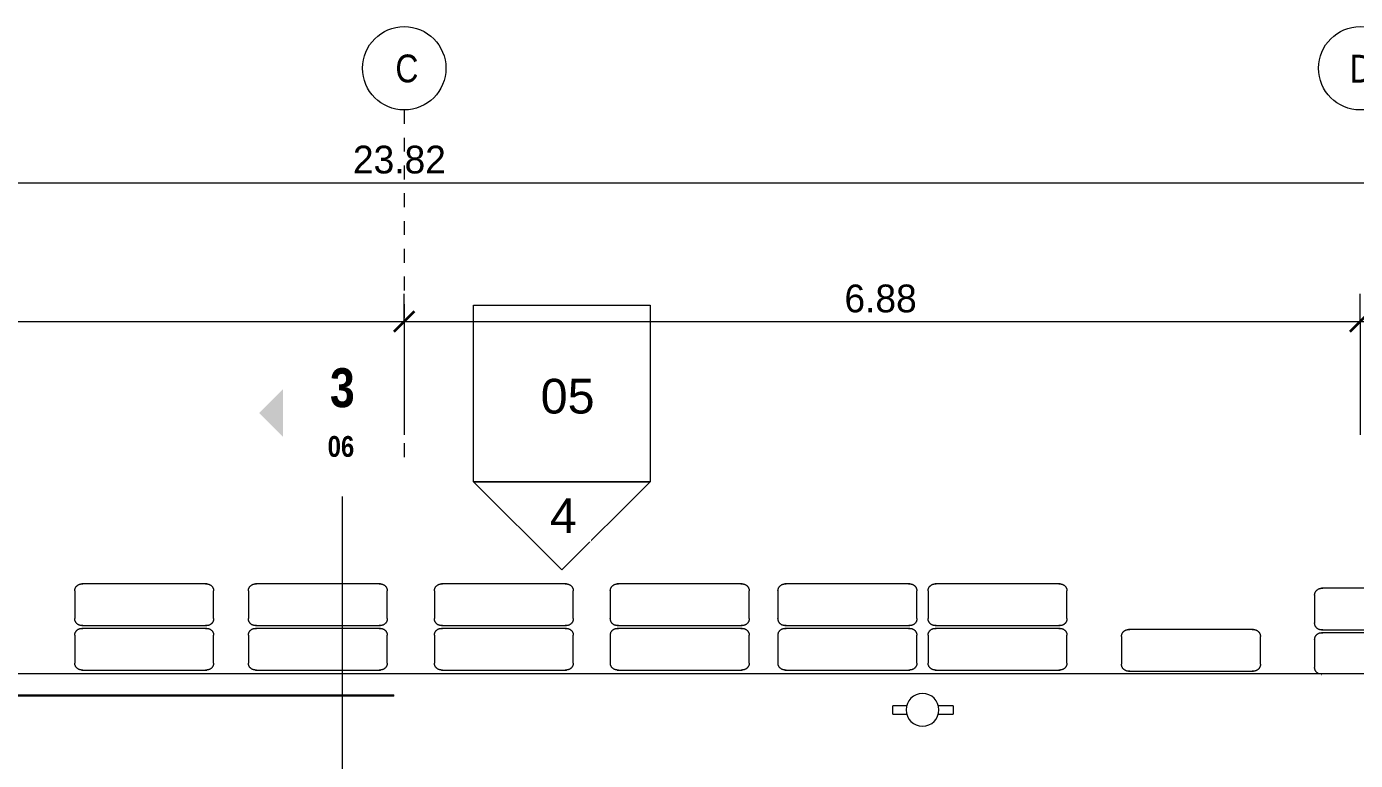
# Model space of a CAD drawing. Header units: metres. Extents: x -3 to 175, y -5 to 18.
# Drawn here: x 73.63 to 83.2, y 12.68 to 17.96 of the extents above; entities that cross this region are included whole.
import ezdxf

# ---------------------------------------------------------------- set-up
doc = ezdxf.new("R2010")
doc.units = ezdxf.units.M
doc.linetypes.add('Grid Line', pattern=[0.022225, 0.0127, -0.003175, 0.003175, -0.003175])
for name, color, linetype, lineweight in [('A-ANNO-DIMS', 7, 'Continuous', 9), ('A-ANNO-DIMS-100', 7, 'Continuous', 9), ('A-FLOR', 7, 'Continuous', 9), ('A-GENM', 7, 'Continuous', 9), ('G-ANNO-SYMB', 7, 'Continuous', 9), ('I-WALL', 7, 'Continuous', 9), ('S-GRID', 7, 'Continuous', 9), ('S-GRID-IDEN', 7, 'Continuous', 9)]:
    doc.layers.add(name, color=color, linetype=linetype, lineweight=lineweight)
doc.styles.add('Arial', font='arial.ttf', dxfattribs={"height": 0.25})
doc.styles.add('Century Gothic_1', font='GOTHIC.TTF', dxfattribs={"height": 0.2})
doc.styles.add('Saira Condensed', font='SairaCondensed-Regular.ttf', dxfattribs={"height": 0.2})
doc.styles.add('Saira Condensed_B', font='', dxfattribs={"height": 0.15})
doc.styles.add('Saira Condensed_B_1', font='', dxfattribs={"height": 0.28})
doc.styles.get('Saira Condensed_B').set_extended_font_data('Saira Condensed', bold=True)
doc.styles.get('Saira Condensed_B_1').set_extended_font_data('Saira Condensed', bold=True)
doc.dimstyles.new('FCA_N_Cotas_E100', dxfattribs={"dimscale": 0.3048, "dimtxt": 0.208834, "dimasz": 0.492126, "dimexe": 0.656168, "dimexo": 0.656168, "dimgap": 0.032808, "dimtad": 1, "dimrnd": 0.01, "dimzin": 0, "dimdsep": 46, "dimtxsty": 'Century Gothic_1', "dimblk1": 'OBLIQUE', "dimblk2": 'OBLIQUE', "dimsah": 1, "dimcen": 0.09, "dimdle": 0.656168, "dimazin": 2, "dimtfac": 1, "dimtdec": 4, "dimtix": 1, "dimtmove": 0, "dimatfit": 3, "dimfxl": 1, "dimtvp": 1, "dimtolj": 1, "dimtzin": 0, "dimarcsym": 2})

# ---------------------------------------------------------------- blocks, each defined once
blk = doc.blocks.new('M_RVR_Neumatico - M_RVR_Neumatico-V124-N-Cubierta 01')
at = {"layer": 'A-GENM'}
for p, q in [((-0.5, 0.1), (-0.5, -0.1)), ((0.5, -0.1), (0.5, 0.1)), ((-0.4496, -0.15), (-0.4486, -0.15))]:
    blk.add_line(p, q, dxfattribs=at)
at = {"layer": 'A-GENM', "flags": 128}
for points in [[(-0.5, 0.1), (-0.5, 0.102), (-0.4998, 0.104), (-0.4996, 0.106), (-0.4994, 0.108), (-0.499, 0.1099), (-0.4986, 0.1119), (-0.4981, 0.1138), (-0.4975, 0.1157), (-0.4968, 0.1176), (-0.4961, 0.1195), (-0.4952, 0.1213), (-0.4943, 0.1231), (-0.4934, 0.1248), (-0.4924, 0.1266), (-0.4913, 0.1282), (-0.4901, 0.1299), (-0.4889, 0.1314), (-0.4876, 0.133), (-0.4862, 0.1344), (-0.4848, 0.1359), (-0.4834, 0.1372), (-0.4819, 0.1385), (-0.4803, 0.1398), (-0.4787, 0.141), (-0.477, 0.1421), (-0.4753, 0.1431), (-0.4736, 0.1441), (-0.4718, 0.145), (-0.47, 0.1458), (-0.4681, 0.1466), (-0.4662, 0.1473), (-0.4643, 0.1479), (-0.4624, 0.1484), (-0.4605, 0.1489), (-0.4585, 0.1493), (-0.4565, 0.1496), (-0.4545, 0.1498), (-0.4525, 0.1499), (-0.4505, 0.15), (-0.45, 0.15)], [(-0.45, 0.15), (-0.4496, 0.15), (-0.4486, 0.15), (-0.4468, 0.15), (-0.4443, 0.15), (-0.441, 0.15)], [(0.45, 0.15), (0.4496, 0.15), (0.4486, 0.15), (0.4468, 0.15), (0.4443, 0.15), (0.441, 0.15), (0.4371, 0.15), (0.4325, 0.15), (0.4272, 0.15), (0.4212, 0.15), (0.4145, 0.15), (0.4071, 0.15), (0.3991, 0.15), (0.3905, 0.15), (0.3813, 0.15), (0.3714, 0.15), (0.3609, 0.15), (0.3499, 0.15), (0.3383, 0.15), (0.3262, 0.15), (0.3135, 0.15), (0.3004, 0.15), (0.2867, 0.15), (0.2726, 0.15), (0.2581, 0.15), (0.2431, 0.15), (0.2278, 0.15), (0.2121, 0.15), (0.1961, 0.15), (0.1797, 0.15), (0.1631, 0.15), (0.1462, 0.15), (0.129, 0.15), (0.1117, 0.15), (0.0942, 0.15), (0.0765, 0.15), (0.0587, 0.15), (0.0408, 0.15), (0.0228, 0.15), (0.0049, 0.15), (-0.0131, 0.15), (-0.0311, 0.15), (-0.049, 0.15), (-0.0669, 0.15), (-0.0846, 0.15), (-0.1022, 0.15), (-0.1197, 0.15), (-0.1369, 0.15), (-0.154, 0.15), (-0.1708, 0.15), (-0.1873, 0.15), (-0.2035, 0.15), (-0.2194, 0.15), (-0.2349, 0.15), (-0.2501, 0.15), (-0.2648, 0.15), (-0.2792, 0.15), (-0.2931, 0.15), (-0.3065, 0.15), (-0.3194, 0.15), (-0.3318, 0.15), (-0.3437, 0.15), (-0.3551, 0.15), (-0.3658, 0.15), (-0.376, 0.15), (-0.3856, 0.15), (-0.3946, 0.15), (-0.4029, 0.15), (-0.4106, 0.15), (-0.4176, 0.15), (-0.424, 0.15), (-0.4297, 0.15), (-0.4347, 0.15), (-0.439, 0.15), (-0.4426, 0.15), (-0.4455, 0.15), (-0.4477, 0.15), (-0.4491, 0.15), (-0.4499, 0.15), (-0.45, 0.15)], [(0.4406, 0.15), (0.4426, 0.15), (0.4455, 0.15), (0.4477, 0.15), (0.4491, 0.15), (0.4499, 0.15), (0.45, 0.15)], [(0.45, 0.15), (0.452, 0.15), (0.454, 0.1498), (0.456, 0.1496), (0.458, 0.1494), (0.4599, 0.149), (0.4619, 0.1486), (0.4638, 0.1481), (0.4657, 0.1475), (0.4676, 0.1468), (0.4695, 0.1461), (0.4713, 0.1452), (0.4731, 0.1443), (0.4748, 0.1434), (0.4766, 0.1424), (0.4782, 0.1413), (0.4799, 0.1401), (0.4814, 0.1389), (0.483, 0.1376), (0.4844, 0.1362), (0.4859, 0.1348), (0.4872, 0.1334), (0.4885, 0.1319), (0.4898, 0.1303), (0.491, 0.1287), (0.4921, 0.127), (0.4931, 0.1253), (0.4941, 0.1236), (0.495, 0.1218), (0.4958, 0.12), (0.4966, 0.1181), (0.4973, 0.1162), (0.4979, 0.1143), (0.4984, 0.1124), (0.4989, 0.1105), (0.4993, 0.1085), (0.4996, 0.1065), (0.4998, 0.1045), (0.4999, 0.1025), (0.5, 0.1005), (0.5, 0.1)], [(-0.4676, -0.1468), (-0.4695, -0.1461), (-0.4713, -0.1452), (-0.4731, -0.1443), (-0.4748, -0.1434), (-0.4766, -0.1424), (-0.4782, -0.1413), (-0.4799, -0.1401), (-0.4814, -0.1389), (-0.483, -0.1376), (-0.4844, -0.1362), (-0.4859, -0.1348), (-0.4872, -0.1334), (-0.4885, -0.1319), (-0.4898, -0.1303), (-0.491, -0.1287), (-0.4921, -0.127), (-0.4931, -0.1253), (-0.4941, -0.1236), (-0.495, -0.1218), (-0.4958, -0.12), (-0.4966, -0.1181), (-0.4973, -0.1162), (-0.4979, -0.1143), (-0.4984, -0.1124), (-0.4989, -0.1105), (-0.4993, -0.1085), (-0.4996, -0.1065), (-0.4998, -0.1045), (-0.4999, -0.1025), (-0.5, -0.1005), (-0.5, -0.1)], [(0.4477, -0.15), (0.4491, -0.15), (0.4499, -0.15)], [(0.5, -0.1), (0.5, -0.102), (0.4998, -0.104), (0.4996, -0.106), (0.4994, -0.108), (0.499, -0.1099), (0.4986, -0.1119), (0.4981, -0.1138), (0.4975, -0.1157), (0.4968, -0.1176), (0.4961, -0.1195), (0.4952, -0.1213), (0.4943, -0.1231), (0.4934, -0.1248), (0.4924, -0.1266), (0.4913, -0.1282), (0.4901, -0.1299), (0.4889, -0.1314), (0.4876, -0.133), (0.4862, -0.1344), (0.4848, -0.1359), (0.4834, -0.1372), (0.4819, -0.1385), (0.4803, -0.1398), (0.4787, -0.141), (0.477, -0.1421), (0.4753, -0.1431), (0.4736, -0.1441), (0.4718, -0.145), (0.47, -0.1458), (0.4681, -0.1466), (0.4666, -0.1472)]]:
    blk.add_lwpolyline(points, dxfattribs=at)
blk = doc.blocks.new('M_RVR_Neumatico - M_RVR_Neumatico-2622534-N-Cubierta 01')
at = {"layer": 'A-GENM'}
for p, q in [((-0.5, 0.1), (-0.5, -0.1)), ((0.5, -0.1), (0.5, 0.1))]:
    blk.add_line(p, q, dxfattribs=at)
at = {"layer": 'A-GENM', "flags": 128}
for points in [[(-0.5, 0.1), (-0.5, 0.102), (-0.4998, 0.104), (-0.4996, 0.106), (-0.4994, 0.108), (-0.499, 0.1099), (-0.4986, 0.1119), (-0.4981, 0.1138), (-0.4975, 0.1157), (-0.4968, 0.1176), (-0.4961, 0.1195), (-0.4952, 0.1213), (-0.4943, 0.1231), (-0.4934, 0.1248), (-0.4924, 0.1266), (-0.4913, 0.1282), (-0.4901, 0.1299), (-0.4889, 0.1314), (-0.4876, 0.133), (-0.4862, 0.1344), (-0.4848, 0.1359), (-0.4834, 0.1372), (-0.4819, 0.1385), (-0.4803, 0.1398), (-0.4787, 0.141), (-0.477, 0.1421), (-0.4753, 0.1431), (-0.4736, 0.1441), (-0.4718, 0.145), (-0.47, 0.1458), (-0.4681, 0.1466), (-0.4662, 0.1473), (-0.4643, 0.1479), (-0.4624, 0.1484), (-0.4605, 0.1489), (-0.4585, 0.1493), (-0.4565, 0.1496), (-0.4545, 0.1498), (-0.4525, 0.1499), (-0.4505, 0.15), (-0.45, 0.15)], [(-0.45, 0.15), (-0.4496, 0.15), (-0.4486, 0.15), (-0.4468, 0.15), (-0.4443, 0.15), (-0.441, 0.15)], [(0.45, 0.15), (0.4496, 0.15), (0.4486, 0.15), (0.4468, 0.15), (0.4443, 0.15), (0.441, 0.15), (0.4371, 0.15), (0.4325, 0.15), (0.4272, 0.15), (0.4212, 0.15), (0.4145, 0.15), (0.4071, 0.15), (0.3991, 0.15), (0.3905, 0.15), (0.3813, 0.15), (0.3714, 0.15), (0.3609, 0.15), (0.3499, 0.15), (0.3383, 0.15), (0.3262, 0.15), (0.3135, 0.15), (0.3004, 0.15), (0.2867, 0.15), (0.2726, 0.15), (0.2581, 0.15), (0.2431, 0.15), (0.2278, 0.15), (0.2121, 0.15), (0.1961, 0.15), (0.1797, 0.15), (0.1631, 0.15), (0.1462, 0.15), (0.129, 0.15), (0.1117, 0.15), (0.0942, 0.15), (0.0765, 0.15), (0.0587, 0.15), (0.0408, 0.15), (0.0228, 0.15), (0.0049, 0.15), (-0.0131, 0.15), (-0.0311, 0.15), (-0.049, 0.15), (-0.0669, 0.15), (-0.0846, 0.15), (-0.1022, 0.15), (-0.1197, 0.15), (-0.1369, 0.15), (-0.154, 0.15), (-0.1708, 0.15), (-0.1873, 0.15), (-0.2035, 0.15), (-0.2194, 0.15), (-0.2349, 0.15), (-0.2501, 0.15), (-0.2648, 0.15), (-0.2792, 0.15), (-0.2931, 0.15), (-0.3065, 0.15), (-0.3194, 0.15), (-0.3318, 0.15), (-0.3437, 0.15), (-0.3551, 0.15), (-0.3658, 0.15), (-0.376, 0.15), (-0.3856, 0.15), (-0.3946, 0.15), (-0.4029, 0.15), (-0.4106, 0.15), (-0.4176, 0.15), (-0.424, 0.15), (-0.4297, 0.15), (-0.4347, 0.15), (-0.439, 0.15), (-0.4426, 0.15), (-0.4455, 0.15), (-0.4477, 0.15), (-0.4491, 0.15), (-0.4499, 0.15), (-0.45, 0.15)], [(0.4406, 0.15), (0.4426, 0.15), (0.4455, 0.15), (0.4477, 0.15), (0.4491, 0.15), (0.4499, 0.15), (0.45, 0.15)], [(0.45, 0.15), (0.452, 0.15), (0.454, 0.1498), (0.456, 0.1496), (0.458, 0.1494), (0.4599, 0.149), (0.4619, 0.1486), (0.4638, 0.1481), (0.4657, 0.1475), (0.4676, 0.1468), (0.4695, 0.1461), (0.4713, 0.1452), (0.4731, 0.1443), (0.4748, 0.1434), (0.4766, 0.1424), (0.4782, 0.1413), (0.4799, 0.1401), (0.4814, 0.1389), (0.483, 0.1376), (0.4844, 0.1362), (0.4859, 0.1348), (0.4872, 0.1334), (0.4885, 0.1319), (0.4898, 0.1303), (0.491, 0.1287), (0.4921, 0.127), (0.4931, 0.1253), (0.4941, 0.1236), (0.495, 0.1218), (0.4958, 0.12), (0.4966, 0.1181), (0.4973, 0.1162), (0.4979, 0.1143), (0.4984, 0.1124), (0.4989, 0.1105), (0.4993, 0.1085), (0.4996, 0.1065), (0.4998, 0.1045), (0.4999, 0.1025), (0.5, 0.1005), (0.5, 0.1)], [(-0.45, -0.15), (-0.452, -0.15), (-0.454, -0.1498), (-0.456, -0.1496), (-0.458, -0.1494), (-0.4599, -0.149), (-0.4619, -0.1486), (-0.4638, -0.1481), (-0.4657, -0.1475), (-0.4676, -0.1468), (-0.4695, -0.1461), (-0.4713, -0.1452), (-0.4731, -0.1443), (-0.4748, -0.1434), (-0.4766, -0.1424), (-0.4782, -0.1413), (-0.4799, -0.1401), (-0.4814, -0.1389), (-0.483, -0.1376), (-0.4844, -0.1362), (-0.4859, -0.1348), (-0.4872, -0.1334), (-0.4885, -0.1319), (-0.4898, -0.1303), (-0.491, -0.1287), (-0.4921, -0.127), (-0.4931, -0.1253), (-0.4941, -0.1236), (-0.495, -0.1218), (-0.4958, -0.12), (-0.4966, -0.1181), (-0.4973, -0.1162), (-0.4979, -0.1143), (-0.4984, -0.1124), (-0.4989, -0.1105), (-0.4993, -0.1085), (-0.4996, -0.1065), (-0.4998, -0.1045), (-0.4999, -0.1025), (-0.5, -0.1005), (-0.5, -0.1)], [(-0.441, -0.15), (-0.4426, -0.15), (-0.4455, -0.15), (-0.4477, -0.15), (-0.4491, -0.15), (-0.4499, -0.15), (-0.45, -0.15)], [(-0.45, -0.15), (-0.4496, -0.15), (-0.4486, -0.15), (-0.4468, -0.15), (-0.4443, -0.15), (-0.441, -0.15), (-0.4371, -0.15), (-0.4325, -0.15), (-0.4272, -0.15), (-0.4212, -0.15), (-0.4145, -0.15), (-0.4071, -0.15), (-0.3991, -0.15), (-0.3905, -0.15), (-0.3813, -0.15), (-0.3714, -0.15), (-0.3609, -0.15), (-0.3499, -0.15), (-0.3383, -0.15), (-0.3262, -0.15), (-0.3135, -0.15), (-0.3004, -0.15), (-0.2867, -0.15), (-0.2726, -0.15), (-0.2581, -0.15), (-0.2431, -0.15), (-0.2278, -0.15), (-0.2121, -0.15), (-0.1961, -0.15), (-0.1797, -0.15), (-0.1631, -0.15), (-0.1462, -0.15), (-0.129, -0.15), (-0.1117, -0.15), (-0.0942, -0.15), (-0.0765, -0.15), (-0.0587, -0.15), (-0.0408, -0.15), (-0.0228, -0.15), (-0.0049, -0.15), (0.0131, -0.15), (0.0311, -0.15), (0.049, -0.15), (0.0669, -0.15), (0.0846, -0.15), (0.1022, -0.15), (0.1197, -0.15), (0.1369, -0.15), (0.154, -0.15), (0.1708, -0.15), (0.1873, -0.15), (0.2035, -0.15), (0.2194, -0.15), (0.2349, -0.15), (0.2501, -0.15), (0.2648, -0.15), (0.2792, -0.15), (0.2931, -0.15), (0.3065, -0.15), (0.3194, -0.15), (0.3318, -0.15), (0.3437, -0.15), (0.3551, -0.15), (0.3658, -0.15), (0.376, -0.15), (0.3856, -0.15), (0.3946, -0.15), (0.4029, -0.15), (0.4106, -0.15), (0.4176, -0.15), (0.424, -0.15), (0.4297, -0.15), (0.4347, -0.15), (0.439, -0.15), (0.4426, -0.15), (0.4455, -0.15), (0.4477, -0.15), (0.4491, -0.15), (0.4499, -0.15), (0.45, -0.15)], [(0.45, -0.15), (0.4496, -0.15), (0.4486, -0.15), (0.4468, -0.15), (0.4443, -0.15), (0.441, -0.15)], [(0.5, -0.1), (0.5, -0.102), (0.4998, -0.104), (0.4996, -0.106), (0.4994, -0.108), (0.499, -0.1099), (0.4986, -0.1119), (0.4981, -0.1138), (0.4975, -0.1157), (0.4968, -0.1176), (0.4961, -0.1195), (0.4952, -0.1213), (0.4943, -0.1231), (0.4934, -0.1248), (0.4924, -0.1266), (0.4913, -0.1282), (0.4901, -0.1299), (0.4889, -0.1314), (0.4876, -0.133), (0.4862, -0.1344), (0.4848, -0.1359), (0.4834, -0.1372), (0.4819, -0.1385), (0.4803, -0.1398), (0.4787, -0.141), (0.477, -0.1421), (0.4753, -0.1431), (0.4736, -0.1441), (0.4718, -0.145), (0.47, -0.1458), (0.4681, -0.1466), (0.4662, -0.1473), (0.4643, -0.1479), (0.4624, -0.1484), (0.4605, -0.1489), (0.4585, -0.1493), (0.4565, -0.1496), (0.4545, -0.1498), (0.4525, -0.1499), (0.4505, -0.15), (0.45, -0.15)]]:
    blk.add_lwpolyline(points, dxfattribs=at)
blk = doc.blocks.new('Bolardo - Bolardo-2116282-N-Cubierta 01')
at = {"layer": 'A-GENM'}
for p, q in [((-0.1171, 0.0268), (-0.2169, 0.0268)), ((-0.2169, -0.0332), (-0.2169, 0.0268)), ((0.2173, 0.0268), (0.1094, 0.0268)), ((0.2173, 0.0268), (0.2173, -0.0332)), ((-0.2169, -0.0332), (-0.1171, -0.0332)), ((0.1094, -0.0332), (0.2173, -0.0332))]:
    blk.add_line(p, q, dxfattribs=at)
for start, end in [(90, 270), (0, 90), (270, 0)]:
    blk.add_arc((-0.0038, -0.0032), 0.118, start, end, dxfattribs=at)
blk = doc.blocks.new('Grid - 3mm-1144979-N-Cubierta 01')
at = {"layer": 'S-GRID-IDEN', "color": 253, "true_color": 0xaaaaaa}
blk.add_circle((0, 0), 0.003, dxfattribs=at)
blk = doc.blocks.new('DIMBLOCK10-N-Cubierta 01')
at = {"layer": 'A-ANNO-DIMS-100'}
for p, q in [((69.4498, 15.8402), (69.4498, 16.0402)), ((76.3483, 15.8402), (76.3483, 16.0402)), ((69.4498, 15.8402), (76.3483, 15.8402)), ((69.4498, 15.8402), (69.4498, 15.0242)), ((76.3483, 15.8402), (76.3483, 15.0242))]:
    blk.add_line(p, q, dxfattribs=at)
at = {"layer": 'A-ANNO-DIMS-100', "lineweight": 35}
for p, q in [((69.4498, 15.8402), (69.5248, 15.9152)), ((76.3483, 15.8402), (76.4233, 15.9152)), ((69.4498, 15.8402), (69.3748, 15.7652)), ((76.3483, 15.8402), (76.2733, 15.7652))]:
    blk.add_line(p, q, dxfattribs=at)
at = {"layer": 'A-ANNO-DIMS-100', "color": 0, "insert": (72.6272, 16.1066), "char_height": 0.2, "width": 0.652357, "attachment_point": 1, "line_spacing_factor": 0.984502, "style": 'Century Gothic_1'}
blk.add_mtext('6.90', dxfattribs=at)
blk = doc.blocks.new('_Oblique')
at = {"color": 0, "linetype": 'ByBlock', "lineweight": -2}
blk.add_line((-0.5, -0.5), (0.5, 0.5), dxfattribs=at)
blk = doc.blocks.new('DIMBLOCK11-N-Cubierta 01')
at = {"layer": 'A-ANNO-DIMS-100'}
for p, q in [((76.3483, 15.8402), (76.3483, 16.0402)), ((83.2312, 15.8402), (83.2312, 16.0402)), ((76.3483, 15.8402), (83.2312, 15.8402)), ((76.3483, 15.8402), (76.3483, 15.0242)), ((83.2312, 15.8402), (83.2312, 15.0242))]:
    blk.add_line(p, q, dxfattribs=at)
at = {"layer": 'A-ANNO-DIMS-100', "lineweight": 35}
for p, q in [((76.3483, 15.8402), (76.4233, 15.9152)), ((83.2312, 15.8402), (83.3062, 15.9152)), ((76.3483, 15.8402), (76.2733, 15.7652)), ((83.2312, 15.8402), (83.1562, 15.7652))]:
    blk.add_line(p, q, dxfattribs=at)
at = {"layer": 'A-ANNO-DIMS-100', "color": 0, "insert": (79.5179, 16.1066), "char_height": 0.2, "width": 0.652357, "attachment_point": 1, "line_spacing_factor": 0.984502, "style": 'Century Gothic_1'}
blk.add_mtext('6.88', dxfattribs=at)
blk = doc.blocks.new('DIMBLOCK12-N-Cubierta 01')
at = {"layer": 'A-ANNO-DIMS-100'}
for p, q in [((83.2312, 15.8402), (83.2312, 16.0402)), ((88.2406, 15.8402), (88.2406, 16.0402)), ((83.2312, 15.8402), (88.4406, 15.8402)), ((83.2312, 15.8402), (83.2312, 15.0242)), ((88.2406, 15.8402), (88.2406, 15.0242))]:
    blk.add_line(p, q, dxfattribs=at)
at = {"layer": 'A-ANNO-DIMS-100', "lineweight": 35}
for p, q in [((83.2312, 15.8402), (83.3062, 15.9152)), ((88.2406, 15.8402), (88.3156, 15.9152)), ((83.2312, 15.8402), (83.1562, 15.7652)), ((88.2406, 15.8402), (88.1656, 15.7652))]:
    blk.add_line(p, q, dxfattribs=at)
at = {"layer": 'A-ANNO-DIMS-100', "color": 0, "insert": (85.4641, 16.1066), "char_height": 0.2, "width": 0.652357, "attachment_point": 1, "line_spacing_factor": 0.984502, "style": 'Century Gothic_1'}
blk.add_mtext('5.01', dxfattribs=at)
blk = doc.blocks.new('DIMBLOCK15-N-Cubierta 01')
at = {"layer": 'A-ANNO-DIMS-100'}
for p, q in [((64.4169, 16.8402), (64.4169, 17.0402)), ((88.2406, 16.8402), (88.2406, 17.0402)), ((64.2169, 16.8402), (88.4406, 16.8402)), ((64.4169, 16.8402), (64.4169, 15.0242)), ((88.2406, 16.8402), (88.2406, 15.0242))]:
    blk.add_line(p, q, dxfattribs=at)
at = {"layer": 'A-ANNO-DIMS-100', "lineweight": 35}
for p, q in [((64.4169, 16.8402), (64.3419, 16.7652)), ((64.4169, 16.8402), (64.4919, 16.9152)), ((88.2406, 16.8402), (88.1656, 16.7652)), ((88.2406, 16.8402), (88.3156, 16.9152))]:
    blk.add_line(p, q, dxfattribs=at)
at = {"layer": 'A-ANNO-DIMS-100', "color": 0, "insert": (75.979, 17.1066), "char_height": 0.2, "width": 0.839312, "attachment_point": 1, "line_spacing_factor": 0.984502, "style": 'Century Gothic_1'}
blk.add_mtext('23.82', dxfattribs=at)
blk = doc.blocks.new('Elevation - Detail Number-1115207-N-Cubierta 01')
at = {"layer": 'G-ANNO-SYMB'}
for p, q in [((-0.00635, -0.00635), (-0.00635, 0.00635)), ((-0.00635, 0.00635), (0.00635, 0.00635)), ((0.00635, 0.00635), (0.00635, -0.00635)), ((0.00635, -0.00635), (-0.00635, -0.00635))]:
    blk.add_line(p, q, dxfattribs=at)
blk = doc.blocks.new('Elevation - Detail Number-1115155-N-Cubierta 01')
at = {"layer": 'G-ANNO-SYMB'}
for p, q in [((0, 0.00635), (-0.00635, 0)), ((0.00635, 0), (0, 0.00635)), ((-0.00635, 0), (0.00635, 0))]:
    blk.add_line(p, q, dxfattribs=at)
blk = doc.blocks.new('Section - Símbolo_Detalle_Plano-1146154-N-Cubierta 01')
at = {"layer": 'G-ANNO-SYMB', "true_color": 0x808080}
blk.add_hatch(color=8, dxfattribs=at).paths.add_polyline_path([(-0.004296, 0.004296), (-0.007704, 0.004296), (-0.006, 0.006)])

msp = doc.modelspace()

# ---------------------------------------------------------------- linework, layer by layer
at = {"layer": 'A-FLOR'}
msp.add_line((88.3506, 13.3028), (71.0154, 13.3028), dxfattribs=at)
at = {"layer": 'G-ANNO-SYMB', "lineweight": 18}
msp.add_line((75.904, 8.7912), (75.904, 14.5808), dxfattribs=at)
at = {"layer": 'I-WALL'}
for p, q in [((71.0154, 13.1528), (76.2733, 13.1528)), ((76.2733, 13.1428), (71.0154, 13.1428)), ((76.2733, 13.1428), (76.2733, 13.1528))]:
    msp.add_line(p, q, dxfattribs=at)
at = {"layer": 'S-GRID', "color": 254, "linetype": 'Grid Line', "true_color": 0xd4d4d4}
msp.add_line((76.3483, 17.3642), (76.3483, 14.8642), dxfattribs=at)

# ---------------------------------------------------------------- block references
at = {"layer": 'A-GENM'}
for name, p in [('M_RVR_Neumatico - M_RVR_Neumatico-2622534-N-Cubierta 01', (74.4763, 13.801)), ('M_RVR_Neumatico - M_RVR_Neumatico-2622534-N-Cubierta 01', (75.7264, 13.801)), ('M_RVR_Neumatico - M_RVR_Neumatico-2622534-N-Cubierta 01', (77.0657, 13.801)), ('M_RVR_Neumatico - M_RVR_Neumatico-2622534-N-Cubierta 01', (78.3323, 13.801)), ('M_RVR_Neumatico - M_RVR_Neumatico-2622534-N-Cubierta 01', (79.5394, 13.801)), ('M_RVR_Neumatico - M_RVR_Neumatico-2622534-N-Cubierta 01', (80.6202, 13.801)), ('M_RVR_Neumatico - M_RVR_Neumatico-2622534-N-Cubierta 01', (83.403, 13.7697)), ('M_RVR_Neumatico - M_RVR_Neumatico-2622534-N-Cubierta 01', (74.4763, 13.4812)), ('M_RVR_Neumatico - M_RVR_Neumatico-2622534-N-Cubierta 01', (75.7264, 13.4812)), ('M_RVR_Neumatico - M_RVR_Neumatico-2622534-N-Cubierta 01', (77.0657, 13.4812)), ('M_RVR_Neumatico - M_RVR_Neumatico-2622534-N-Cubierta 01', (78.3323, 13.4812)), ('M_RVR_Neumatico - M_RVR_Neumatico-2622534-N-Cubierta 01', (79.5394, 13.4812)), ('M_RVR_Neumatico - M_RVR_Neumatico-2622534-N-Cubierta 01', (80.6202, 13.4812)), ('M_RVR_Neumatico - M_RVR_Neumatico-2622534-N-Cubierta 01', (82.0128, 13.4726)), ('M_RVR_Neumatico - M_RVR_Neumatico-V124-N-Cubierta 01', (83.403, 13.45)), ('Bolardo - Bolardo-2116282-N-Cubierta 01', (80.0837, 13.0472))]:
    msp.add_blockref(name, p, dxfattribs=at)
at = {"layer": 'G-ANNO-SYMB', "xscale": 99.99999999999993, "yscale": 99.99999999999993, "zscale": 99.99999999999993}
msp.add_blockref('Elevation - Detail Number-1115207-N-Cubierta 01', (77.4833, 15.3221), dxfattribs=at)
at = {"layer": 'G-ANNO-SYMB', "color": 8, "lineweight": 18, "true_color": 0x808080, "extrusion": (0, 0, -1), "xscale": 99.99999999999993, "yscale": 99.99999999999993, "zscale": 99.99999999999993, "rotation": 270.0000000000005}
msp.add_blockref('Section - Símbolo_Detalle_Plano-1146154-N-Cubierta 01', (-75.904, 14.5808), dxfattribs=at)
at = {"layer": 'G-ANNO-SYMB', "extrusion": (0, 0, -1), "xscale": 99.99999999999993, "yscale": 99.99999999999993, "zscale": 99.99999999999993, "rotation": 180}
msp.add_blockref('Elevation - Detail Number-1115155-N-Cubierta 01', (-77.4833, 14.6871), dxfattribs=at)
at = {"layer": 'S-GRID-IDEN', "color": 253, "true_color": 0xaaaaaa, "xscale": 99.99999999999993, "yscale": 99.99999999999993, "zscale": 99.99999999999993, "rotation": 180}
msp.add_blockref('Grid - 3mm-1144979-N-Cubierta 01', (76.3483, 17.6642), dxfattribs=at)
at = {"layer": 'S-GRID-IDEN', "color": 253, "true_color": 0xaaaaaa, "xscale": 99.99999999999993, "yscale": 99.99999999999993, "zscale": 99.99999999999993}
msp.add_blockref('Grid - 3mm-1144979-N-Cubierta 01', (83.2312, 17.6642), dxfattribs=at)

# ---------------------------------------------------------------- texts
at = {"layer": 'G-ANNO-SYMB', "insert": (75.8137, 15.5042), "char_height": 0.28, "width": 0.216456, "attachment_point": 1, "style": 'Saira Condensed_B_1'}
msp.add_mtext('\\fSaira Condensed|b1|i0|c0|p2|;3', dxfattribs=at)
at = {"layer": 'S-GRID-IDEN', "color": 253, "true_color": 0xaaaaaa, "char_height": 0.2, "attachment_point": 1, "style": 'Saira Condensed'}
for s, insert, width in [('C', (76.285, 17.7627), 0.144304), ('D', (83.1555, 17.761), 0.176371)]:
    msp.add_mtext(s, dxfattribs=dict(at, insert=insert, width=width))

# ---------------------------------------------------------------- dimensions: what is measured, and where the dimension line sits
at = {"layer": 'A-ANNO-DIMS'}
for base, p1, p2, override, picture, middle in [((88.2406, 16.8402), (64.4169, 14.8242), (88.2406, 14.8242), {"dimpost": '<>', "dimfxl": 23.823665}, 'DIMBLOCK15-N-Cubierta 01', (76.3287, 16.9553)), ((76.3483, 15.8402), (69.4498, 14.8242), (76.3483, 14.8242), {"dimpost": '<>', "dimfxl": 6.898516}, 'DIMBLOCK10-N-Cubierta 01', (72.899, 15.9553)), ((83.2312, 15.8402), (76.3483, 14.8242), (83.2312, 14.8242), {"dimpost": '<>', "dimfxl": 6.882891}, 'DIMBLOCK11-N-Cubierta 01', (79.7897, 15.9553)), ((88.2406, 15.8402), (83.2312, 14.8242), (88.2406, 14.8242), {"dimpost": '<>', "dimfxl": 5.009375}, 'DIMBLOCK12-N-Cubierta 01', (85.7359, 15.9553))]:
    dim = msp.add_linear_dim(base=base, p1=p1, p2=p2, dimstyle='FCA_N_Cotas_E100', override=override, dxfattribs=at)
    dim.commit()
    dim.dimension.update_dxf_attribs({"geometry": picture, "text_midpoint": middle})

# ---------------------------------------------------------------- next in the draw order: texts
at = {"layer": 'G-ANNO-SYMB', "char_height": 0.25, "attachment_point": 1, "style": 'Arial', "bg_fill": 3, "box_fill_scale": 1.25, "bg_fill_color": 256, "bg_fill_true_color": 13158600, "bg_fill_transparency": 0}
for s, insert, width in [('05', (77.3306, 15.4279), 0.464979), ('4', (77.3975, 14.568), 0.232489)]:
    msp.add_mtext(s, dxfattribs=dict(at, insert=insert, width=width))
at = {"layer": 'G-ANNO-SYMB', "color": 8, "true_color": 0x808080, "insert": (75.7972, 15.0159), "char_height": 0.15, "width": 0.25654, "attachment_point": 1, "style": 'Saira Condensed_B', "bg_fill": 3, "box_fill_scale": 1.25, "bg_fill_color": 256, "bg_fill_true_color": 13158600, "bg_fill_transparency": 0}
msp.add_mtext('06', dxfattribs=at)

doc.saveas('drawing.dxf')
